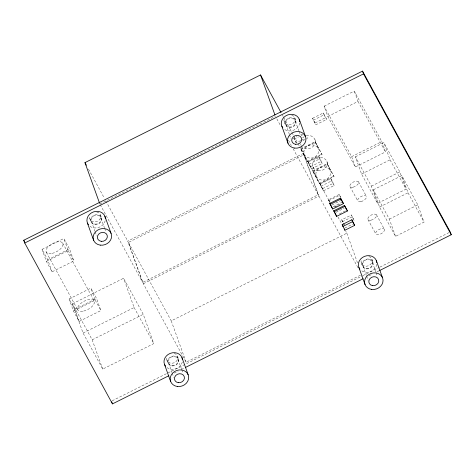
<?xml version="1.0" encoding="UTF-8"?>
<svg xmlns="http://www.w3.org/2000/svg" width="475" height="475" viewBox="0 0 475 475"><rect width="100%" height="100%" fill="white"/><g stroke="black" fill="none" stroke-linecap="round" stroke-linejoin="round"><path stroke-width="0.36" stroke-dasharray="2.38 1.78" d="M99.845 203.971L275.435 116.304M324.11 106.157L354.267 91.099L381.793 141.58L385.516 151.917L355.359 166.974L327.833 116.494L324.11 106.157L351.637 156.637L355.359 166.974M42.055 249.375L63.834 238.503L69.498 248.888L73.839 260.947L52.06 271.819L46.396 261.434L42.055 249.375L47.714 259.76L52.06 271.819M312.603 118.299L323.327 112.943L325.844 117.562L326.527 119.457L315.804 124.812L312.603 118.299L315.804 124.812M313.286 120.193L324.009 114.843L323.327 112.943M327.833 116.494L357.99 101.436L354.267 91.099M315.121 122.912L325.844 117.562M47.714 259.76L69.498 248.888M46.396 261.434L68.174 250.562L63.834 238.503M296.329 143.118L293.788 138.136L296.94 136.557M300.723 134.668L301.987 134.039M294.126 139.08L298.543 136.877M301.067 135.618L304.22 134.045M300.717 140.547L296.305 142.749L293.788 138.136M301.352 140.232L305.134 138.338M302.955 140.547L307.367 138.344L307.028 137.394M300.681 148.889L315.091 141.692L321.854 154.096L322.038 154.618L307.628 161.809L300.681 148.889L307.628 161.809M300.865 149.405L315.275 142.215L315.091 141.692M303.329 153.413L318.22 194.762L142.631 282.429L127.745 241.08L303.329 153.413L299.796 146.929M360.394 275.209L186.135 362.211L143.349 283.753L128.458 242.404L304.048 154.737L330.214 202.724M307.444 161.292L321.854 154.096M308.121 162.034L318.844 156.679L321.361 161.298L322.169 163.537L311.446 168.892L308.121 162.034L311.446 168.892M308.928 164.273L319.651 158.923L318.844 156.679M310.638 166.648L321.361 161.298M312.669 170.869L327.073 163.673L333.842 176.077L334.026 176.593L319.616 183.789L312.669 170.869L319.616 183.789M312.853 171.386L327.263 164.19L327.073 163.673M351.637 156.637L381.793 141.58M69.107 298.989L90.891 288.117L96.55 298.502L100.896 310.561L79.111 321.433L73.453 311.048L69.107 298.989L74.771 309.373L79.111 321.433M355.371 156.833L383.853 142.613L399.837 171.92L406.036 189.145L377.554 203.365L361.576 174.064L355.371 156.833L371.355 186.141L377.554 203.365M72.509 303.751L123.577 278.255L143.242 314.313L153.787 343.603L102.719 369.099L83.054 333.04L72.509 303.751L92.174 339.809L102.719 369.099M319.432 183.273L333.842 176.077M320.108 184.015L330.832 178.659L333.349 183.279L334.157 185.517L323.433 190.867L320.108 184.015L323.433 190.867M320.916 186.253L331.639 180.898L330.832 178.659M74.771 309.373L96.55 298.502M73.453 311.048L95.232 300.176L90.891 288.117M322.626 188.628L333.349 183.279M361.576 174.064L390.058 159.843L383.853 142.613M143.349 283.753L318.933 196.086L304.048 154.737M329.745 202.451L328.463 199.767L339.186 194.417L340.753 197.303M328.801 200.717L339.524 195.362L339.186 194.417M331.948 205.016L340.777 200.61M371.355 186.141L399.837 171.92M333.106 206.744L341.941 202.338M334.228 207.106L340.533 203.959M335.344 206.75L337.232 205.806M83.054 333.04L134.122 307.545L123.577 278.255M373.35 189.798L401.832 175.578L417.816 204.885L424.015 222.116L395.532 236.336L379.549 207.029L373.35 189.798L389.328 219.106L395.532 236.336M335.968 212.307L344.167 208.216M339.459 213.839L346.4 210.377M92.174 339.809L143.242 314.313M344.464 225.459L341.733 219.812L351.452 214.961L354.178 220.608L351.452 214.961M342.416 221.712L352.135 216.861M379.549 207.029L408.037 192.808L401.832 175.578M344.868 228.024L352.64 224.141M186.135 362.211L171.243 320.863L346.833 233.195L345.77 231.254M389.328 219.106L417.816 204.885M112.142 400.799L362.081 276.011M362.746 275.684L379.317 267.407M379.982 267.075L448.934 232.655M174.129 373.101L178.107 371.117M181.42 369.461L184.733 367.81M369.039 275.791L371.693 274.467M376.996 271.819L378.985 270.827M390.058 159.843L406.036 189.145M408.037 192.808L424.015 222.116M357.99 101.436L385.516 151.917M324.009 114.843L326.527 119.457M358.506 181.842L366.367 196.264M376.485 214.813L384.346 229.235A4.881 2.357 -28.6 0 1 378.913 234.585A4.881 2.357 -28.6 0 1 376.984 230.981A4.881 2.357 -28.6 0 1 384.382 229.288M349.992 186.61L357.859 201.032M367.971 219.581L375.838 234.003M315.275 142.215L322.038 154.618M327.263 164.19L334.026 176.593M319.651 158.923L322.169 163.537M331.639 180.898L334.157 185.517M339.524 195.362L340.468 197.095M341.733 219.812L344.233 224.829M282.471 115.158L283.177 116.452M283.527 117.105L291.662 132.014M292.018 132.667L293.431 135.262M293.782 135.909L297.671 143.04M298.027 143.688L299.44 146.282M337.992 216.986L341.531 223.47M328.463 199.767L330.03 202.653M276.848 118.898L280.381 125.382M288.515 140.297L291.341 145.487M293.111 148.728L318.22 194.762M318.933 196.086L358.186 268.06M88.492 169.106L104.405 198.283M105.818 200.877L127.745 241.08M128.458 242.404L171.243 320.863M100.195 204.618L142.631 282.429M134.122 307.545L153.787 343.603M68.174 250.562L73.839 260.947M95.232 300.176L100.896 310.561M62.688 243.093L94.151 300.782M46.318 252.261L77.775 309.955M371.883 259.267L372.875 262.022M372.406 262.384L375.879 272.027M376.129 272.721L377.37 276.165M326.996 161.708L330.345 171.012A7.505 6.555 -19.8 0 1 321.581 180.078A7.505 6.555 -19.8 0 1 317.84 169.361A7.505 6.555 -19.8 0 1 330.333 170.982M362.876 265.816L366.35 275.464M366.599 276.153L368.089 280.292M361.19 262.746L362.182 265.501M315.008 139.727L318.357 149.031A7.505 6.555 -19.8 0 1 309.599 158.098A7.505 6.555 -19.8 0 1 305.858 147.381A7.505 6.555 -19.8 0 1 318.351 149.002M346.833 233.195L357.503 262.829M312.811 166.636L316.16 175.94M294.809 117.919L295.8 120.68M295.325 121.036L298.799 130.684M299.048 131.373L300.289 134.823M301.304 145.985L304.178 153.959M285.802 124.474L289.275 134.122M289.524 134.811L291.009 138.949M284.109 121.404L285.101 124.159M177.531 356.298L178.523 359.053M178.054 359.415L181.527 369.063M181.771 369.752L183.012 373.196M168.524 362.853L171.998 372.501M172.247 373.19L173.737 377.322M166.832 359.777L167.829 362.538M100.457 214.955L101.448 217.71M100.973 218.072L104.447 227.721M104.696 228.41L105.937 231.853M91.449 221.51L94.923 231.159M95.166 231.848L96.657 235.98M89.757 218.435L90.749 221.19M376.764 264.343A9.381 8.194 -19.8 0 1 370.607 271.575A9.381 8.194 -19.8 0 1 361.119 270.4M182.299 361.968A9.381 8.194 -19.8 0 1 175.619 368.832A9.381 8.194 -19.8 0 1 166.309 367.038M299.689 122.995A9.381 8.194 -19.8 0 1 293.526 130.233A9.381 8.194 -19.8 0 1 284.038 129.058M105.224 220.626A9.381 8.194 -19.8 0 1 98.859 227.382A9.381 8.194 -19.8 0 1 89.686 226.088M96.674 211.981A5.629 4.916 -19.8 0 1 100.474 217.948A5.629 4.916 -19.8 0 1 93.409 221.76A5.629 4.916 -19.8 0 1 89.947 215.608M291.775 115.134A5.629 4.916 -19.8 0 1 294.696 121.262A5.629 4.916 -19.8 0 1 287.761 124.723A5.629 4.916 -19.8 0 1 284.181 118.922M174.129 353.4A5.629 4.916 -19.8 0 1 177.466 359.522A5.629 4.916 -19.8 0 1 170.359 363.072A5.629 4.916 -19.8 0 1 167.022 356.951M368.849 256.476A5.629 4.916 -19.8 0 1 371.723 262.717A5.629 4.916 -19.8 0 1 364.586 266.006A5.629 4.916 -19.8 0 1 361.374 259.92M306.268 135.844A7.505 6.555 -19.8 0 1 315.044 143.438A7.505 6.555 -19.8 0 1 302.735 147.339M301.215 145.534A7.505 6.555 -19.8 0 1 300.604 143.777M302.628 137.952A7.505 6.555 -19.8 0 1 304.303 136.675M366.463 268.417A5.065 4.423 -19.8 0 0 372.37 262.277A5.065 4.423 -19.8 0 0 363.939 261.185A5.065 4.423 -19.8 0 0 366.463 268.417M172.11 365.453A5.065 4.423 -19.8 0 0 178.018 359.314A5.065 4.423 -19.8 0 0 169.587 358.215A5.065 4.423 -19.8 0 0 172.11 365.453M289.388 127.074A5.065 4.423 -19.8 0 0 295.296 120.935A5.065 4.423 -19.8 0 0 286.858 119.843A5.065 4.423 -19.8 0 0 289.388 127.074M95.036 224.105A5.065 4.423 -19.8 0 0 100.943 217.972A5.065 4.423 -19.8 0 0 92.506 216.873A5.065 4.423 -19.8 0 0 95.036 224.105M94.911 224.604A5.629 4.916 -19.8 0 0 101.472 217.782A5.629 4.916 -19.8 0 0 92.103 216.564A5.629 4.916 -19.8 0 0 94.911 224.604M289.263 127.567A5.629 4.916 -19.8 0 0 295.824 120.751A5.629 4.916 -19.8 0 0 286.455 119.534A5.629 4.916 -19.8 0 0 289.263 127.567M171.986 365.946A5.629 4.916 -19.8 0 0 178.547 359.124A5.629 4.916 -19.8 0 0 169.177 357.907A5.629 4.916 -19.8 0 0 171.986 365.946M366.338 268.915A5.629 4.916 -19.8 0 0 372.905 262.093A5.629 4.916 -19.8 0 0 363.535 260.876A5.629 4.916 -19.8 0 0 366.338 268.915M83.695 311.072A9.381 4.536 -28.6 0 0 94.21 300.889A9.381 4.536 -28.6 0 0 79.984 304.148A9.381 4.536 -28.6 0 0 83.695 311.072M52.238 253.377A9.381 4.536 -28.6 0 0 62.748 243.2A9.381 4.536 -28.6 0 0 48.521 246.454A9.381 4.536 -28.6 0 0 52.238 253.377M371.046 220.162A4.881 2.357 -28.6 0 0 376.515 214.866A4.881 2.357 -28.6 0 0 369.117 216.558A4.881 2.357 -28.6 0 0 371.046 220.162M360.935 201.614A4.881 2.357 -28.6 0 0 366.397 196.317A4.881 2.357 -28.6 0 0 359.005 198.01A4.881 2.357 -28.6 0 0 360.935 201.614M353.067 187.192A4.881 2.357 -28.6 0 0 358.536 181.895A4.881 2.357 -28.6 0 0 351.138 183.588A4.881 2.357 -28.6 0 0 353.067 187.192M318.232 170.774A7.505 6.555 -19.8 0 0 326.984 161.678A7.505 6.555 -19.8 0 0 314.492 160.057A7.505 6.555 -19.8 0 0 318.232 170.774"/><path stroke-width="0.71" d="M99.596 203.282L84.96 162.622L260.543 74.955L281.052 112.563M168.827 375.749L112.474 403.887L24.742 243.01L23.75 240.255L362.526 71.113L450.258 231.99L451.25 234.745L379.65 270.495M24.742 243.01L363.523 73.868L362.526 71.113M329.816 203.437L340.539 198.081L343.057 202.7L343.395 203.644L332.672 209L329.816 203.437L332.672 209M330.155 204.387L340.878 199.031L340.539 198.081M333.788 210.799L344.512 205.449L347.029 210.063L347.367 211.013L336.644 216.362L333.788 210.799L336.644 216.362M334.133 211.749L344.85 206.393L344.512 205.449M342.178 224.598L351.892 219.747L354.623 225.393L344.903 230.244L342.178 224.598L343.199 226.474M342.861 226.492L352.575 221.641L351.892 219.747M185.398 367.478L363.072 278.772M363.523 73.868L451.25 234.745M340.878 199.031L343.395 203.644M344.85 206.393L347.367 211.013M352.575 221.641L354.623 225.393M84.96 162.622L86.373 165.211M23.75 240.255L24.463 241.555M376.313 260.508L382.517 277.733M358.868 267.419L365.073 284.644M344.446 228.98L344.903 230.244M299.238 119.16L305.437 136.39M281.794 126.071L287.993 143.302M260.543 74.955L274.936 114.926M181.961 357.538L188.165 374.769M164.516 364.45L170.715 381.68M104.886 216.196L111.085 233.421M87.436 223.107L93.64 240.332M111.726 401.82L112.474 403.887M359.86 269.129A9.381 8.194 -19.8 0 1 364.574 256.346A9.381 8.194 -19.8 0 1 376.812 262.562M165.508 366.16A9.381 8.194 -19.8 0 1 170.222 353.376A9.381 8.194 -19.8 0 1 182.459 359.593M282.779 127.787A9.381 8.194 -19.8 0 1 287.814 114.885A9.381 8.194 -19.8 0 1 299.767 121.808M88.427 224.817A9.381 8.194 -19.8 0 1 93.462 211.915A9.381 8.194 -19.8 0 1 105.414 218.844M371.705 289.441A9.381 8.194 -19.8 0 0 382.648 278.077A9.381 8.194 -19.8 0 0 367.027 276.046A9.381 8.194 -19.8 0 0 371.705 289.441M372.667 285.647A5.065 4.423 -19.8 0 0 378.575 279.508A5.065 4.423 -19.8 0 0 370.144 278.415A5.065 4.423 -19.8 0 0 372.667 285.647M177.353 386.478A9.381 8.194 -19.8 0 0 188.29 375.108A9.381 8.194 -19.8 0 0 172.674 373.083A9.381 8.194 -19.8 0 0 177.353 386.478M178.315 382.678A5.065 4.423 -19.8 0 0 184.223 376.538A5.065 4.423 -19.8 0 0 175.786 375.446A5.065 4.423 -19.8 0 0 178.315 382.678M294.631 148.099A9.381 8.194 -19.8 0 0 305.567 136.735A9.381 8.194 -19.8 0 0 289.952 134.704A9.381 8.194 -19.8 0 0 294.631 148.099M295.592 144.305A5.065 4.423 -19.8 0 0 301.494 138.166A5.065 4.423 -19.8 0 0 293.063 137.073A5.065 4.423 -19.8 0 0 295.592 144.305M100.278 245.136A9.381 8.194 -19.8 0 0 111.215 233.765A9.381 8.194 -19.8 0 0 95.6 231.741A9.381 8.194 -19.8 0 0 100.278 245.136M101.234 241.336A5.065 4.423 -19.8 0 0 107.142 235.196A5.065 4.423 -19.8 0 0 98.711 234.104A5.065 4.423 -19.8 0 0 101.234 241.336"/></g></svg>
